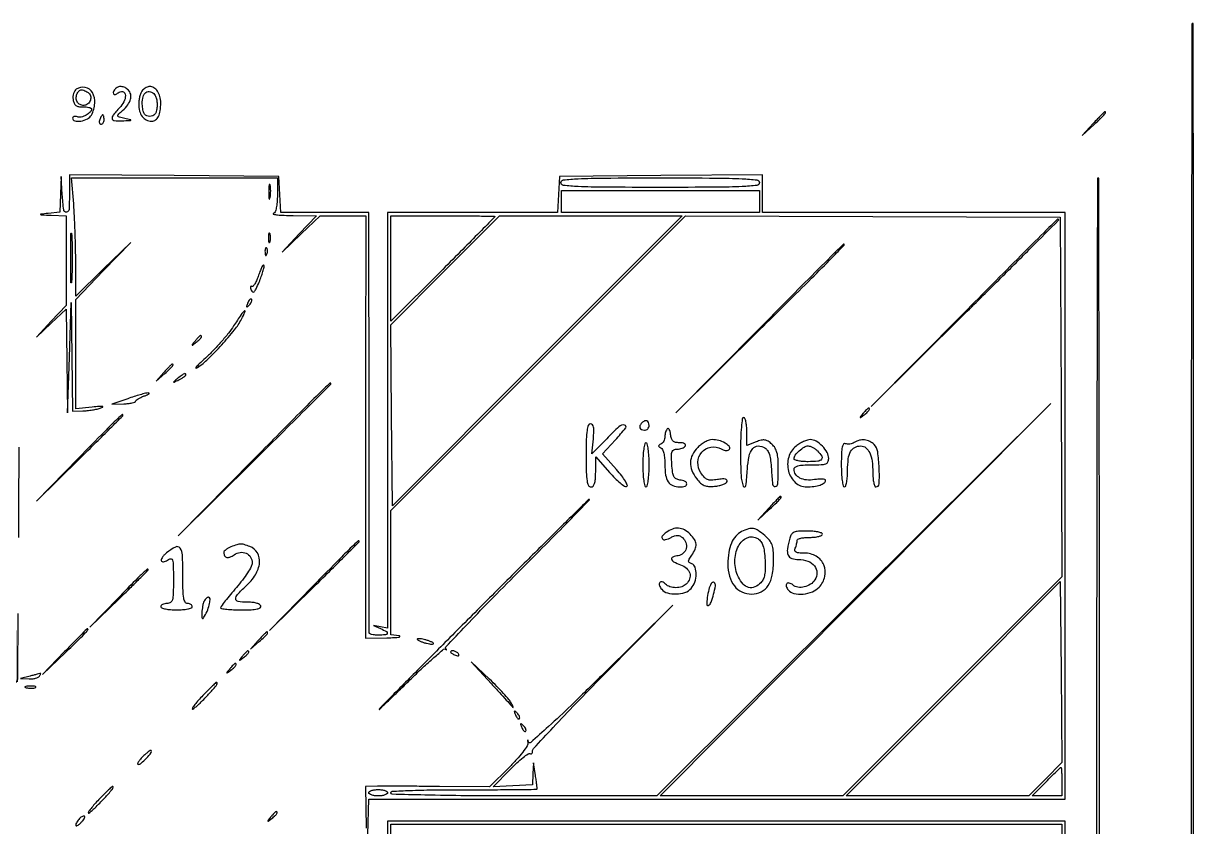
# Model space of a CAD drawing. Extents: x 0 to 680, y 0 to 655.
# Drawn here: x 308.4 to 679.8, y 400.3 to 655 of the extents above; entities that cross this region are included whole.
import ezdxf

# ---------------------------------------------------------------- set-up
doc = ezdxf.new("R2010")
doc.units = 0

msp = doc.modelspace()

# ---------------------------------------------------------------- linework, layer by layer
for points in [[(650, 364, 0.000194), (649.964071, 456.795117, 0.000323), (649.853125, 534.9125, 0.000004), (649.706078, 605.794351, 0.413604), (649.5, 606, 0.413602), (649.293922, 605.794352, 0.000004), (649.146875, 535.059375, 0.000324), (649.035929, 457.103392, 0.000194), (649, 364.5)], [(417.746507, 397.75), (418.065502, 409), (528.532751, 409), (639, 409), (639, 502), (639, 595), (591, 595), (543, 595), (543, 601.013853), (543, 607.027706), (510.75, 606.763853), (478.5, 606.5), (478.200096, 600.75), (477.900192, 595), (450.950096, 595), (424, 595), (424, 529.09362), (424, 463.187239), (421.75, 463.621828), (419.5, 464.056416), (421.75, 463.060432, -0.021746), (423.641878, 462.122589, -0.369621), (423.868178, 461.519544, -0.295798), (423.287917, 461.081615, -0.01783), (421, 461, -0.023661), (419.858437, 461.054052, -0.040021), (418.916036, 461.220312, -0.050377), (418.26884, 461.460447, -0.329015), (418.118421, 461.75, 0.039151), (418.166505, 462.36253, 0.00002), (418.16727, 481.740625, 0.000278), (418.155303, 503.295151, 0.000169), (418.118421, 528.75), (418, 595), (404.049904, 595), (390.099808, 595), (389.799904, 600.75), (389.5, 606.5), (356.25, 606.763481), (323, 607.026961), (323, 601.013481, -0.012951), (322.870831, 596.027637, -0.365874), (322.048648, 595.150894, -0.414232), (321.178725, 595.839273, -0.01332), (320.738988, 600.75), (320.378169, 606.5), (320.189084, 600.810365), (320, 595.120731), (316.25, 594.728468, 0.001385), (313.849902, 594.470687, 0.729522), (313.829698, 594.371273, 0.11872), (314.146158, 594.282178, 0.00068), (317.25, 594.168103), (322, 594), (322, 579.784349), (322, 565.568698), (317.25, 560.53497), (312.5, 555.501242), (317.25, 559.958829), (322, 564.416416), (322.214117, 547.958208), (322.428235, 531.5), (323, 549), (323.571765, 566.5), (323.785883, 549.25), (324, 532), (327.25, 532.09968, 0.019249), (328.676858, 532.198511, 0.01334), (330.279688, 532.415117, 0.013474), (331.810344, 532.706239, 0.026796), (333, 533.033532, 0.074623), (333.579793, 533.328793, 0.692683), (333.530698, 533.512758, 0.045675), (332.496246, 533.520122, 0.005651), (330.25, 533.305021), (325, 532.742339), (325, 550.101387), (325, 567.460435), (333.75, 576.480124), (342.5, 585.499814), (333.75, 577.021985), (325, 568.544156), (324.994006, 579.022078, 0.005018), (324.945059, 583.635813, 0.003488), (324.80112, 588.845548, 0.003518), (324.592868, 593.844501, 0.007254), (324.345789, 597.75), (323.703565, 606), (356.351783, 606), (389, 606), (389, 600.583333, -0.017215), (388.920364, 598.271006, -0.034815), (388.669028, 596.467327, -0.04379), (388.281217, 595.193724, -0.203795), (387.75, 594.662281, 0.750304), (387.770058, 594.462619, 0.022431), (389.060278, 594.282867, 0.014258), (391.184135, 594.144496, 0.006493), (393.96584, 594.078947), (401.43168, 594), (395.966181, 588.25), (390.500682, 582.5), (396.529338, 588.25), (402.557995, 594), (409.796272, 594), (417.034549, 594), (416.999739, 543.25, 0.000051), (416.987699, 522.628682, 0.000056), (416.980305, 502.634375, 0.000052), (416.977681, 485.537114, 0.000282), (416.982464, 476.25), (417, 460), (423.75, 460.149832, 0.006256), (426.184659, 460.234363, 0.023367), (427.709375, 460.378024, 0.335865), (427.877022, 460.546791, 0.409439), (427.75, 460.716254), (425, 461.132845), (425, 480.820412), (425, 500.507979), (471.761976, 547.262016), (518.523952, 594.016054), (578.011976, 593.758027), (637.5, 593.5), (637.75012, 536.505402), (638.00024, 479.510805), (603.255477, 444.755402), (568.510715, 410), (539.508382, 410), (510.506048, 410), (572.503024, 472.25), (634.5, 534.5), (571.997023, 472.25), (509.494047, 410), (467.247024, 410, -0.001612), (448.907443, 410.059116, -0.004297), (435.825046, 410.25591, -0.001007), (425.464004, 410.521722, -0.406134), (425, 410.998743, -0.398517), (425.437254, 411.460218, -0.003093), (431.029611, 411.727192, -0.007723), (438.233588, 411.915048, -0.003067), (448.127401, 411.959477, 0.001173), (457.006191, 411.965708, 0.001936), (464.506671, 412.017605, 0.000171), (471.214533, 412.092294, 0.273344), (471.409842, 412.210734, 0.149187), (471.454571, 412.436217, 0.003087), (471.331182, 413.590028, 0.006939), (471.158595, 414.946132, 0.00458), (470.924347, 416.5), (470.283811, 420.5), (470.139169, 417), (469.994527, 413.5), (463.747264, 413.190183), (457.5, 412.880365), (462.920225, 418.393995, -0.011529), (465.057742, 420.470344, -0.018254), (466.992006, 422.137352, -0.012714), (468.622793, 423.37552, -0.303194), (469.170225, 423.394795, 0.140243), (469.485217, 423.305953, 0.191241), (469.756254, 423.414738, 0.138087), (469.939246, 423.722274, 0.065673), (470, 424.182828, -0.189036), (470.343426, 425.058727, -0.001059), (476.535937, 431.713332, -0.004314), (483.720577, 439.26964, -0.002703), (492.25, 447.991845), (514.5, 470.5), (491.850521, 448.10878, -0.003007), (482.23613, 438.71767, -0.00749), (475.063278, 431.999791, -0.003184), (469.411153, 426.928285, -0.539296), (468.744044, 427.10878, 0.009372), (468.561643, 427.630846, 0.571472), (468.482024, 427.645134, 0.210059), (468.438176, 427.501305, 0.006042), (468.523254, 426.851911, -0.184236), (468.308426, 425.900318, -0.016707), (466.868346, 423.882412, -0.019913), (464.916182, 421.531806, -0.014246), (462.55783, 419.057316), (456.3562, 412.91081), (440.4281, 413.000697, 0.000382), (434.054626, 413.031799, 0.000463), (428.077317, 413.050875, 0.00039), (423.046257, 413.058349, 0.003196), (420.75, 413.045292), (417, 413), (417.213756, 399.75)], [(306.946063, 491.982941, 0.000944), (307, 520.559017)], [(306.557928, 446.199969, 0.000115), (306.779688, 467.848834, 0.001559)], [(305.799001, 467.183091, 0.00012), (305.943387, 445.823734, 0.585121)], [(638.764861, 305.75), (639, 402), (531.5, 402), (424, 402), (424, 396.566422, -0.009861)]]:
    msp.add_lwpolyline(points, format="xyb")
for points in [[(679, 388.312909), (679, 121.625818), (675.75, 124.560813), (672.5, 127.495808), (675.742111, 123.958437), (678.984221, 120.421065), (679.250065, 59.960532, 0.996152), (679.369255, 59.960597, 0.000353), (679.508918, 113.536844, 0.000202), (679.646447, 205.449246, 0.000088), (679.757954, 327.25, 0.000143), (679.814838, 452.926035, 0.000238), (679.782024, 558.723438, 0.000002), (679.705971, 654.794193, 0.41398), (679.5, 655, 0.41366), (679.293906, 654.794295, 0.000003), (679.146875, 576.660667, 0.000293), (679.035929, 490.574314, 0.000176)], [(325.162508, 634.121597, 0.116717), (324.675033, 633.622353, 0.060388), (324.317042, 632.8217, 0.055085), (324.132856, 631.862802, 0.055099), (324.162508, 630.88691, 0.056526), (324.467547, 629.708973, 0.139493), (324.998378, 629.001233, 0.125297), (325.863555, 628.634646, 0.041479), (327.25, 628.539421, -0.022885), (328.303962, 628.506285, -0.036809), (329.192187, 628.371337, -0.042465), (329.82925, 628.167804, -0.30296), (330, 627.911865, -0.196862), (329.5819, 626.891105, -0.069025), (328.300958, 625.906245, -0.067522), (326.753513, 625.283164, -0.154809), (325.512735, 625.35674, 0.055413), (324.933466, 625.50817, 0.099359), (324.444366, 625.482181, 0.146758), (324.123578, 625.28876, 0.186304), (324, 624.968615, 0.350338), (324.697917, 624.094807, 0.096142), (326.586462, 624.035871, 0.07578), (328.71879, 624.723075, 0.155321), (329.964816, 625.934259, 0.105094), (331.058794, 629.710552, 0.15191), (330.275565, 633.071404, 0.216313), (328.015413, 634.665449, 0.190543)], [(328.895717, 633.085612, -0.184758), (329.670407, 632.047141, -0.147245), (329.646679, 630.639244, -0.1434), (328.844737, 629.452076, -0.174705), (327.590402, 629, -0.116188), (326.377539, 629.285698, -0.138614), (325.511409, 630.07362, -0.13175), (325.158882, 631.233, -0.100233), (325.380002, 632.547887, -0.077811), (325.93244, 633.508909, -0.187657), (326.631205, 633.911571, -0.141424), (327.566534, 633.790038, -0.038588)], [(337.666667, 634.333333, 0.078598), (337.004497, 633.422329, 0.260827), (337.032098, 632.708292, 0.346963), (337.597129, 632.499511, 0.094967), (338.488167, 632.990179, -0.205372), (339.850778, 633.393259, -0.329139), (340.695914, 632.600483, -0.142148), (340.499333, 630.660561, -0.087486), (339.27528, 628.699119, 0.011467), (336.896303, 625.928629, 0.196752), (336.551864, 624.80737, 0.363798), (337.177206, 624.185684, 0.028931), (339.690983, 624.118315, 0.00132), (342.200773, 624.202907, 0.165728), (342.491046, 624.313761, 0.621042), (342.45809, 624.452035, 0.002826), (340.593665, 624.868315, -0.010714), (338.849413, 625.286754, -0.199039), (338.407461, 625.622599, -0.338424), (338.462019, 626.058151, -0.025398), (339.398261, 626.917756, 0.046889), (341.192681, 628.71317, 0.081486), (342.253047, 630.527918, 0.109911), (342.499475, 632.189407, 0.156516), (341.946949, 633.563922, 0.077139), (340.919363, 634.472665, 0.098383), (339.744567, 634.933729, 0.11262), (338.605164, 634.880779, 0.129381)], [(346.2, 633.8, 0.093371), (345.738524, 633.124296, 0.035226), (345.3525, 632.041875, 0.033385), (345.088524, 630.774826, 0.034678), (345, 629.5, 0.058768), (345.271554, 627.197574, 0.101589), (346.084853, 625.457776, 0.122227), (347.390951, 624.384668, 0.111594), (349.093011, 624, 0.153962), (350.350149, 624.396501, 0.125838), (351.272828, 625.471305, 0.081715), (351.827576, 627.290666, 0.033235), (352, 629.881787, 0.0668), (351.737796, 631.835633, 0.08344), (350.97042, 633.494397, 0.099069), (349.832975, 634.605113, 0.145008), (348.5, 635, 0.08308), (347.992839, 634.915144, 0.037349), (347.370625, 634.6475, 0.035644), (346.740357, 634.259217, 0.040521)], [(350.801065, 628.585175, -0.032877), (350.55525, 627.090556, -0.103391), (350.12924, 626.17328, -0.143971), (349.465012, 625.674609, -0.089741), (348.5, 625.5, -0.093922), (347.516518, 625.686385, -0.150091), (346.852877, 626.214915, -0.099308), (346.430488, 627.207525, -0.027297), (346.175817, 628.895135, -0.063227), (346.250749, 631.3045, -0.148347), (347.0293, 632.908343, -0.233834), (348.292013, 633.390729, -0.150681), (349.767527, 632.777972, -0.113273), (350.259054, 632.134729, -0.046338), (350.621978, 631.089836, -0.042704), (350.817678, 629.848192, -0.042087)], [(332.638374, 624.5, 0.055937), (332.488865, 623.925634, 0.100118), (332.516384, 623.440625, 0.147206), (332.710807, 623.122486, 0.184534), (333.031385, 623, 0.152681), (333.400789, 623.115494, 0.098158), (333.715469, 623.440625, 0.08088), (333.92777, 623.926468, 0.062722), (334, 624.5, 0.024748), (333.971531, 625.074824, 0.039339), (333.884553, 625.559375, 0.046727), (333.758929, 625.903916, 0.289661), (333.606989, 626, 0.222225), (333.420671, 625.912889, 0.030693), (333.160341, 625.559375, 0.030395), (332.887494, 625.074558, 0.02136)], [(647.946167, 623.25), (644.5, 619.5), (648.25, 622.946167, 0.004068), (650.505211, 625.052752, 0.026699), (651.568348, 626.17594, 0.102567), (651.881757, 626.749449, 0.503731), (651.696167, 627, 0.196596), (651.49958, 626.919596, 0.00223), (650.469273, 625.898438, 0.006442), (649.289043, 624.687395, 0.004107)], [(542, 604.5, -0.383351), (541.214323, 603.625846, -0.014733), (536.5, 603.261905, -0.010594), (528.339479, 603.046454, -0.001302), (510.5, 603, -0.001302), (492.660521, 603.046454, -0.010594), (484.5, 603.261905, -0.014733), (479.785677, 603.625846, -0.383351), (479, 604.5, -0.383351), (479.785677, 605.374154, -0.014733), (484.5, 605.738095, -0.010594), (492.660521, 605.953546, -0.001302), (510.5, 606, -0.001302), (528.339479, 605.953546, -0.010594), (536.5, 605.738095, -0.014733), (541.214323, 605.374154, -0.383351)], [(386.252183, 601.5, 0.008901), (386.284834, 600.071102, 0.053901), (386.394187, 599.339362, 0.67161), (386.54341, 599.319562, 0.082665), (386.707261, 599.761659, 0.028254), (386.840609, 600.754739, 0.020511), (386.880728, 601.869594, 0.020826), (386.830983, 602.934218, 0.041951), (386.68708, 603.761659, 0.285845), (386.523779, 603.916221, 0.417468), (386.37161, 603.814362, 0.038992), (386.273069, 602.938425, 0.009782)], [(458, 593.738634, -0.196958), (457.925538, 593.556938, -0.000086), (453.153125, 588.713847, -0.001224), (447.826455, 583.336539, -0.000743), (441.5, 577), (425, 560.522732), (425, 577.261366), (425, 594), (441.5, 594, -0.001484), (447.826925, 593.981218, -0.002475), (453.153125, 593.923224, -0.000247), (457.894649, 593.845773, -0.409294)], [(606.993644, 563.25), (577.5, 533.5), (607.25, 562.993644, 0.000407), (618.657187, 574.320966, 0.000675), (628.260937, 583.898834, 0.000026), (636.925878, 592.564672, 0.198885), (637, 592.743644, 0.661779), (636.651298, 592.89172, 0.002283), (632.275262, 588.629567, 0.002966), (625.001073, 581.394336, 0.00027)], [(323.74339, 573.79375, -0.036599), (323.616526, 572.746638, -0.884121), (323.498197, 572.755039, -0.010914), (323.415924, 575.483644, -0.002028), (323.394557, 580.5, -0.002097), (323.414612, 585.525065, -0.009805), (323.495023, 588.417539, -0.825028), (323.614954, 588.4349, -0.070857), (323.740553, 587.79375, -0.008346), (323.849716, 584.700613, -0.004596), (323.88528, 580.914922, -0.00458), (323.850869, 577.07342, -0.007321)], [(386.157895, 587, 0.017491), (386.189089, 586.10856, 0.078554), (386.306058, 585.601562, 0.447206), (386.474999, 585.540618, 0.174857), (386.662281, 585.75, 0.057986), (386.818615, 586.320008, 0.037979), (386.87034, 587, 0.037979), (386.818615, 587.679992, 0.057986), (386.662281, 588.25, 0.174857), (386.474999, 588.459382, 0.447206), (386.306058, 588.398438, 0.078554), (386.189089, 587.89144, 0.017491)], [(385.078947, 582.416667, 0.018894), (385.137993, 581.670344, 0.168741), (385.279315, 581.37858, 0.470617), (385.461564, 581.395823, 0.054073), (385.683114, 581.8125, 0.051402), (385.839148, 582.359369, 0.05415), (385.876576, 582.916927, 0.060344), (385.797407, 583.402231, 0.126455), (385.604167, 583.729167, 0.296942), (385.385309, 583.77538, 0.208169), (385.200665, 583.592839, 0.077125), (385.089945, 583.112848, 0.028489)], [(541.992924, 558.25), (515.5, 531.5), (542.25, 557.992924, 0.000304), (558.559149, 574.164974, 0.003306), (565.083628, 580.728697, 0.00281), (568.890689, 584.653525, 0.660665), (568.742924, 585, 0.198879), (568.563629, 584.925747, 0.000032), (560.779068, 577.142187, 0.000753), (552.16967, 568.506833, 0.000454)], [(383.055685, 575.168727, -0.021003), (382.476213, 573.632837, -0.03663), (381.852893, 572.423776, -0.045295), (381.272903, 571.644394, -0.363354), (380.862334, 571.585083, 0.221907), (380.611372, 571.614539, 0.285337), (380.465789, 571.439932, 0.096789), (380.489561, 570.99917, 0.029897), (380.691163, 570.362434, 0.162222), (381.122945, 569.837192, 0.355143), (381.60644, 569.896176, 0.081214), (382.232243, 570.801497, 0.010286), (383.208365, 572.974525, 0.013256), (383.892796, 574.712763, 0.017418), (384.419054, 576.334601, 0.014995), (384.76462, 577.693928, 0.136006), (384.733463, 578.299611, 0.575829), (384.503775, 578.34716, 0.05959), (384.107027, 577.78068, 0.030006), (383.598611, 576.67777, 0.013295)], [(379.564293, 566.293128, 0.008399), (379.21821, 565.336218, 0.286372), (379.270328, 565.111181, 0.400052), (379.463552, 565.106486, 0.011214), (380.124088, 565.733333, 0.043285), (380.558688, 566.246577, 0.063152), (380.837219, 566.768815, 0.082976), (380.927901, 567.220211, 0.20742), (380.806872, 567.526461, 0.278911), (380.538684, 567.59249, 0.120343), (380.210949, 567.395085, 0.070189), (379.866277, 566.940734, 0.036269)], [(375.121913, 559.038541, -0.024663), (373.486217, 556.767919, -0.011777), (371.175976, 554.009124, -0.011643), (368.622403, 551.234737, -0.016244), (366.203499, 548.884277, 0.005797), (364.180447, 546.999009, 0.02792), (363.104416, 545.851394, 0.666271), (363.191018, 545.684258, 0.129851), (363.662598, 545.851595, 0.04349), (367.013528, 548.595702, 0.015039), (371.360776, 553.100246, 0.014726), (375.395889, 557.812858, 0.050394), (377.59688, 561.187344, 0.014291), (378.770658, 563.62553, 0.802831), (378.53511, 563.800158, 0.065512), (377.498111, 562.629634, 0.004799)], [(362.872445, 554.25, 0.001576), (361.99236, 553.120493, 0.377591), (362, 553, 0.377591), (362.120493, 552.99236, 0.001576), (363.25, 553.872445, 0.017685), (364.306759, 554.76332, 0.065617), (364.869516, 555.426111, 0.241985), (364.90695, 555.806605, 0.307699), (364.622445, 556, 0.184603), (364.410139, 555.91885, 0.013803), (363.952641, 555.485937, 0.017649), (363.425681, 554.920402, 0.012436)], [(352.924314, 544.25), (350.5, 541.5), (353.25, 543.924314, 0.007047), (354.901388, 545.422009, 0.038158), (355.720118, 546.311864, 0.157803), (355.891157, 546.773973, 0.426412), (355.674314, 547, 0.194102), (355.471891, 546.918342, 0.004632), (354.732156, 546.192188, 0.009492), (353.876984, 545.303915, 0.006223)], [(357.44113, 542.444834, 0.000942), (356.103064, 541.368677, 0.387311), (356.086321, 541.259764, 0.374075), (356.194807, 541.229929, 0.000927), (357.75, 541.980018, 0.015626), (358.612012, 542.431534, 0.022763), (359.339063, 542.886617, 0.019609), (359.887367, 543.298271, 0.225611), (360, 543.535184, 0.244706), (359.834265, 543.853546, 0.258978), (359.485663, 543.889937, 0.060108), (358.784922, 543.486037, 0.008126)], [(381.492187, 516.75), (357.5, 492.5), (381.75, 516.492187, 0.000503), (391.048205, 525.710076, 0.000833), (398.876562, 533.512401, 0.000039), (405.925614, 540.562563, 0.198871), (406, 540.742187, 0.659448), (405.655773, 540.889683, 0.003402), (402.106461, 537.462033, 0.003655), (396.134771, 531.529879, 0.000339)], [(341.5, 535.98351), (336.5, 534.21681), (340.245516, 534.358405, 0.016705), (341.681546, 534.460813, 0.026929), (342.892104, 534.65424, 0.025309), (343.799031, 534.898317, 0.323243), (343.995516, 535.166667, -0.230362), (344.152086, 535.48304, -0.028286), (344.806495, 535.932538, -0.028831), (345.696221, 536.404438, -0.019962), (346.75, 536.837719, 0.013876), (347.723388, 537.224168, 0.062194), (348.251562, 537.53357, 0.474733), (348.256734, 537.704776, 0.188475), (348, 537.796158, 0.052118), (347.13366, 537.678694, 0.008263), (345.471875, 537.24474, 0.009086), (343.524277, 536.663275, 0.007837)], [(574.872445, 531.25, 0.001576), (573.99236, 530.120493, 0.377591), (574, 530, 0.377591), (574.120493, 529.99236, 0.001576), (575.25, 530.872445, 0.017685), (576.306759, 531.76332, 0.065617), (576.869516, 532.426111, 0.241985), (576.90695, 532.806605, 0.307699), (576.622445, 533, 0.184603), (576.410139, 532.91885, 0.013803), (575.952641, 532.485937, 0.017649), (575.425681, 531.920402, 0.012436)], [(325.986106, 517.25), (312.5, 503.5), (326.25, 516.986106, 0.000916), (331.521961, 522.175873, 0.001506), (335.960938, 526.588188, 0.000128), (339.924558, 530.553842, 0.198779), (340, 530.736106, 0.646751), (339.673107, 530.883117, 0.010164), (337.690949, 529.051735, 0.006564), (334.205306, 525.608092, 0.000655)], [(487, 518, 0.005163), (487.055242, 512.649956, 0.032071), (487.2875, 509.916667, 0.076301), (487.73421, 508.47867, 0.286822), (488.5, 508, 0.19506), (489.202518, 508.284907, 0.122359), (489.677508, 509.04807, 0.060859), (489.948217, 510.443263, 0.015499), (490.038421, 512.75), (490.076843, 517.5), (494.382352, 512.614643, 0.016369), (496.117261, 510.771388, 0.024033), (497.768186, 509.279383, 0.021231), (499.182494, 508.216745, 0.235108), (499.862561, 508.120854, 0.43212), (500.072462, 508.574607, 0.03946), (499.454169, 509.818247, 0.030792), (498.300644, 511.497788, 0.014856), (496.632553, 513.50621), (492.227846, 518.5), (496.305957, 522.935989, 0.017745), (499.555679, 526.732884, 0.583702), (499.191539, 527.63336, 0.220751), (497.432167, 527.080012, 0.014649), (493.521997, 523.299432), (488.840587, 518.5), (489.297456, 523.25, 0.01334), (489.459743, 525.591098, 0.058543), (489.356884, 526.970657, 0.130245), (488.996802, 527.71531, 0.218731), (488.377163, 528, 0.311795), (487.689366, 527.52491, 0.056302), (487.284429, 525.934674, 0.028562), (487.057703, 523.09762, 0.00566)], [(504.666667, 528.333333, 0.091649), (504.095775, 527.503522, 0.193059), (504.066255, 526.735179, 0.206496), (504.569797, 526.19498, 0.103678), (505.5, 526, 0.099038), (506.072457, 526.114514, 0.097945), (506.559375, 526.440625, 0.097945), (506.885486, 526.927543, 0.099038), (507, 527.5, 0.103678), (506.80502, 528.430203, 0.206496), (506.264821, 528.933745, 0.193059), (505.496478, 528.904225, 0.091649)], [(536, 519, 0.010967), (536.16256, 511.589372, 0.086731), (536.898639, 508.249019, 0.764001), (537.681367, 508.346521, 0.022254), (538.200096, 513.64649, -0.037999), (538.726474, 517.703482, -0.121473), (539.896974, 520.146858, -0.218424), (541.613689, 520.98078, -0.146691), (543.75, 520.391376, -0.115341), (544.575748, 519.557704, -0.064064), (545.166212, 518.246086, -0.043847), (545.566017, 516.346206, -0.016679), (545.799904, 513.64649, 0.013807), (546.188028, 508.845993, 0.408864), (547.048433, 508.141264, 0.372599), (547.868552, 508.991314, 0.013539), (548, 513.845012, 0.015391), (547.906391, 516.885392, 0.049701), (547.58296, 518.878423, 0.07265), (546.961994, 520.325932, 0.071357), (545.9499, 521.54534, 0.040531), (544.745269, 522.469779, 0.106964), (543.733261, 522.851179, 0.097335), (542.595972, 522.797956, 0.030034), (540.9499, 522.287191), (538, 521.173728), (538, 525.586864, 0.021362), (537.927701, 527.278299, 0.034363), (537.70625, 528.703641, 0.038055), (537.388276, 529.735557, 0.30819), (537, 530, 0.375539), (536.56833, 529.622551, 0.010792), (536.272727, 527, 0.015486), (536.064968, 523.523566, 0.007181)], [(512.75, 526.429272, 0.085729), (512.461896, 526.013549, 0.036243), (512.220312, 525.37662, 0.034501), (512.055325, 524.642611, 0.03805), (512, 523.916667, -0.065045), (511.9069, 523.204036, -0.058064), (511.632812, 522.509375, -0.061355), (511.228266, 521.935905, -0.09964), (510.75, 521.583333, 0.029131), (510.14253, 521.255505, 0.260055), (510, 521, 0.260055), (510.14253, 520.744495, 0.029131), (510.75, 520.416667, -0.185519), (511.259426, 519.888462, -0.04223), (511.652827, 518.685347, -0.035974), (511.914659, 517.059783, -0.021949), (512, 515.116667, 0.035948), (512.243592, 511.732897, 0.11043), (513.05589, 509.598812, 0.153811), (514.51154, 508.417105, 0.094446), (516.7, 508, 0.066484), (518.38957, 508.225655, 0.332035), (518.943167, 508.932966, 0.309065), (518.432219, 509.71869, 0.063493), (516.75, 510.180449, -0.087414), (515.563106, 510.567807, -0.154754), (514.850113, 511.297425, -0.08572), (514.442993, 512.633479, -0.015171), (514.195209, 515.25, -0.011178), (514.081755, 517.967657, -0.09059), (514.281188, 519.193172, -0.209722), (514.84048, 519.786998, -0.100811), (515.886192, 520, 0.045658), (516.69547, 520.074054, 0.045757), (517.477255, 520.29375, 0.049781), (518.120466, 520.616349, 0.113701), (518.5, 521, 0.247625), (518.526169, 521.383725, 0.167375), (518.221208, 521.71169, 0.085735), (517.557411, 521.930931, 0.037005), (516.625439, 522, -0.05238), (515.382255, 522.130593, -0.134978), (514.587288, 522.542101, -0.129825), (514.096113, 523.314177, -0.046808), (513.816422, 524.595939, 0.030536), (513.642355, 525.539931, 0.07098), (513.372637, 526.205306, 0.155953), (513.060544, 526.487164, 0.314509)], [(505, 515, 0.01259), (505.069433, 512.243014, 0.022889), (505.285714, 510, 0.020168), (505.594567, 508.323933, 0.350432), (506, 508, 0.350432), (506.405433, 508.323933, 0.020168), (506.714286, 510, 0.022889), (506.930567, 512.243014, 0.01259), (507, 515, 0.01259), (506.930567, 517.756986, 0.022889), (506.714286, 520, 0.020168), (506.405433, 521.676067, 0.350432), (506, 522, 0.350432), (505.594567, 521.676067, 0.020168), (505.285714, 520, 0.022889), (505.069433, 517.756986, 0.01259)], [(522.454545, 520.545455, 0.076959), (520.751406, 518.218282, 0.111477), (520.108485, 515.763292, 0.107608), (520.574569, 513.206261, 0.068062), (522.114685, 510.581331, 0.038653), (523.35613, 509.232015, 0.088169), (524.514212, 508.483399, 0.085804), (525.879594, 508.168327, 0.03519), (527.787386, 508.196472, 0.030306), (529.17837, 508.400577, 0.039228), (530.415749, 508.762701, 0.043648), (531.352518, 509.215629, 0.180933), (531.738644, 509.697831, 0.235403), (531.667254, 510.186119, 0.192194), (531.221371, 510.480467, 0.07376), (530.260014, 510.534807, 0.017523), (528.664273, 510.332945, -0.029893), (526.728171, 510.13652, -0.106273), (525.506116, 510.346812, -0.114813), (524.530603, 511.029761, -0.037854), (523.456478, 512.426078, -0.152084), (522.485665, 515.825392, -0.171132), (523.68696, 518.991451, -0.179044), (526.551599, 520.612047, -0.164433), (529.901539, 520.052695, 0.038596), (530.766322, 519.672463, 0.074127), (531.508644, 519.530388, 0.104282), (532.084349, 519.62725, 0.162077), (532.46732, 519.947122, 0.334534), (532.38082, 520.883788, 0.080726), (531.082242, 521.916709, 0.061994), (529.09954, 522.724796, 0.065891), (527.020287, 523, 0.086914), (526.037089, 522.827793, 0.036639), (524.808232, 522.278977, 0.034837), (523.549598, 521.484748, 0.038226)], [(553.634859, 520.92742, 0.157355), (551.295775, 517.449974, 0.133999), (551.235535, 513.010867, 0.144602), (553.405161, 509.391827, 0.188053), (556.974917, 508, 0.030911), (559.324138, 508.14537, 0.050914), (561.262088, 508.589618, 0.067902), (562.578146, 509.246053, 0.248037), (563, 510.044118, 0.34123), (562.779512, 510.329579, 0.045055), (561.974361, 510.463967, 0.037176), (560.847091, 510.465116, 0.021898), (559.508464, 510.307661, -0.062308), (556.977506, 510.215444, -0.09605), (554.8786, 510.81797, -0.123378), (553.505133, 512.014305, -0.153361), (553, 513.622445, -0.241328), (553.326602, 514.25971, -0.094827), (554.248145, 514.687384, -0.048381), (555.879326, 514.931792, -0.013011), (558.5, 515, 0.009792), (561.640147, 515.061504, 0.077556), (563.0625, 515.340909, 0.189837), (563.746716, 515.945848, 0.118451), (564, 517, 0.128268), (563.496535, 518.930254, 0.066032), (561.990341, 520.944133, 0.066286), (560.02165, 522.485924, 0.133792), (558.134859, 523, 0.078685), (557.236373, 522.857725, 0.029388), (556.043613, 522.39118, 0.028242), (554.780661, 521.720647, 0.030501)], [(560.428571, 519.428571, -0.051831), (561.777469, 517.766735, -0.332824), (561.712078, 516.751556, -0.195491), (560.528888, 516.138916, -0.02292), (557.5, 516, -0.019434), (555.77514, 516.067067, -0.031452), (554.321875, 516.272768, -0.033023), (553.256864, 516.566963, -0.319021), (553, 516.928571, -0.162946), (553.386724, 518.083729, -0.047348), (554.67098, 519.488161, -0.047647), (556.220663, 520.642491, -0.137098), (557.5, 521, -0.086666), (558.131618, 520.889692, -0.036688), (558.920089, 520.538393, -0.034891), (559.727098, 520.029918, -0.03837)], [(572.090684, 522.077207, -0.06042), (571.452386, 521.773839, -0.046657), (570.701528, 521.59824, -0.047824), (569.957162, 521.567767, -0.078095), (569.340684, 521.699509, 0.326078), (568.700613, 521.526488, 0.119501), (568.279063, 520.62757, 0.042477), (568.055438, 518.703838, 0.007706), (568, 515.106989, 0.012346), (568.06925, 512.302822, 0.022606), (568.285177, 510.026747, 0.019798), (568.593585, 508.325914, 0.35144), (569, 508, 0.328537), (569.390558, 508.287676, 0.028658), (569.70625, 509.556875, 0.028876), (569.927832, 511.268373, 0.017755), (570, 513.3, -0.030616), (570.220685, 516.900678, -0.09362), (570.9619, 519.221618, -0.146598), (572.26706, 520.52276, -0.123811), (574.164816, 521, -0.176366), (575.777842, 520.41277, -0.1119), (577.000877, 518.802748, -0.073513), (577.759995, 516.162898, -0.033323), (578, 512.565741, 0.02064), (578.072271, 510.815766, 0.033279), (578.29375, 509.341187, 0.036174), (578.611312, 508.268936, 0.312228), (579, 508, 0.402569), (580.027512, 508.98729, 0.020615), (580.020919, 514.046767, 0.024252), (579.553037, 519.172928, 0.162889), (578.428571, 521.428571, 0.080688), (577.013873, 522.447901, 0.090585), (575.404323, 522.915383, 0.089682), (573.720291, 522.78563, 0.0773)], [(454.78223, 471.25, 0.000351), (442.188256, 458.623006, 0.000562), (431.459269, 447.826563, 0.000092), (421.967112, 438.249726, 0.033747), (421.31838, 437.5, 0.918187), (421.374368, 437.449786, 0.001421), (423.875743, 439.814403, 0.002291), (427.099106, 442.907164, 0.001201), (431.082623, 446.783073, -0.005544), (435.165614, 450.687308, -0.009105), (438.716437, 453.888903, -0.003323), (441.784366, 456.519862, -0.351838), (442.30026, 456.533073, 0.016749), (442.552623, 456.35385, 0.36431), (442.636489, 456.363511, 0.349279), (442.643859, 456.449704, 0.016316), (442.462254, 456.704413, -0.367218), (442.490013, 457.239398, -0.000697), (448.920902, 464.044983, -0.004143), (456.316658, 471.721423, -0.002499), (465.204274, 480.704413, 0.000998), (474.09628, 489.638064, 0.001692), (481.499966, 497.156921, 0.000163), (488.048502, 503.856883, 0.663936), (487.988233, 504, 0.197035), (487.643353, 503.858604, 0.000078), (478.029449, 494.379687, 0.001171), (467.359727, 483.807097, 0.00071)], [(544.946167, 501.25), (541.5, 497.5), (545.25, 500.946167, 0.004068), (547.505211, 503.052752, 0.026699), (548.568348, 504.17594, 0.102567), (548.881757, 504.749449, 0.503731), (548.696167, 505, 0.196596), (548.49958, 504.919596, 0.00223), (547.469273, 503.898438, 0.006442), (546.289043, 502.687395, 0.004107)], [(512.442702, 493.581761, 0.064999), (511.180037, 492.378805, 0.378322), (511.216857, 491.534161, 0.277018), (512.199568, 491.269168, 0.053628), (513.978276, 491.988374, -0.036824), (515.102345, 492.487364, -0.091903), (515.985982, 492.630758, -0.106743), (516.78006, 492.440556, -0.061313), (517.612179, 491.906899, -0.139033), (518.668906, 490.368161, -0.140671), (518.754335, 488.511247, -0.146805), (517.848809, 486.948119, -0.154494), (516.25, 486.180449, 0.048092), (514.483898, 485.753511, 0.39153), (514.12525, 485.082939, 0.217036), (514.785796, 484.270564, 0.024942), (517, 483.306102, -0.088145), (518.894119, 482.179037, -0.143864), (519.89923, 480.619294, -0.157777), (519.853235, 478.871237, -0.111994), (518.8, 477.2, -0.119097), (517.394548, 476.341554, -0.077331), (515.505425, 476.042719, -0.077446), (513.617771, 476.331971, -0.120266), (512.216667, 477.183333, 0.101626), (511.151863, 477.885293, 0.339885), (510.397479, 477.672458, 0.255371), (510.267224, 476.751407, 0.083483), (510.979944, 475.524166, 0.15527), (512.786476, 474.366258, 0.073739), (515.561372, 474.046574, 0.072155), (518.385012, 474.550395, 0.129365), (520.345012, 475.828741, 0.102201), (521.508113, 477.805354, 0.07677), (521.94848, 480.29692, 0.087741), (521.608578, 482.496221, 0.222574), (520.514371, 483.632859, -0.05807), (519.758867, 484.028507, -0.247997), (519.528742, 484.463939, -0.138013), (519.703889, 485.086382, -0.015608), (520.514371, 486.32398, 0.046729), (521.623695, 488.272187, 0.125941), (521.896905, 489.829513, 0.128394), (521.386745, 491.307885, 0.04947), (520, 493, 0.069924), (518.203384, 494.353866, 0.107747), (516.346773, 494.910923, 0.107718), (514.426421, 494.644649, 0.069859)], [(536.364082, 493.83041, 0.103111), (534.496445, 492.391581, 0.076673), (533.11921, 490.174335, 0.062706), (532.276923, 487.217726, 0.038089), (532, 483.587806, 0.06537), (532.517283, 479.648137, 0.101827), (534.044616, 476.596637, 0.117614), (536.461692, 474.683166, 0.109301), (539.549527, 474, 0.117038), (542.566621, 474.716036, 0.133947), (544.765571, 476.693199, 0.099329), (546.080592, 480.042439, 0.044061), (546.5, 484.792605, 0.017596), (546.393281, 487.8241, 0.068901), (546.007498, 489.652338, 0.0883), (545.193553, 491.068362, 0.040671), (543.694236, 492.586584, 0.02921), (541.62029, 494.169636, 0.106771), (540.093306, 494.780988, 0.116865), (538.527406, 494.679705, 0.038436)], [(551.630286, 491.75, 0.026581), (550.897338, 488.288941, 0.138473), (551.127894, 486.371374, 0.219717), (552.244992, 485.344417, 0.077862), (554.443296, 485, -0.089787), (557.397616, 484.465171, -0.1349), (559.507309, 482.938671, -0.166285), (560.278962, 480.802828, -0.151333), (559.622174, 478.546379, -0.100634), (558.181807, 477.102629, -0.089628), (556.233107, 476.262144, -0.095498), (554.223762, 476.185747, -0.135905), (552.602949, 476.91456, 0.098319), (551.497313, 477.513865, 0.287332), (550.694682, 477.301308, 0.273726), (550.509886, 476.466944, 0.09436), (551.131121, 475.342009, 0.166766), (552.979935, 474.214635, 0.075895), (555.840997, 474.026704, 0.072139), (558.801995, 474.719803, 0.112169), (560.961045, 476.188561, 0.131928), (562.785568, 479.62835, 0.158701), (562.4601, 483.257898, 0.1598), (560.064872, 485.982633, 0.13398), (556.336307, 487, -0.017019), (554.513772, 487.062055, -0.106668), (553.623482, 487.318642, -0.247118), (553.292856, 487.80911, -0.119314), (553.393011, 488.581787, 0.016969), (553.625376, 489.254744, 0.015089), (553.821697, 489.96865, 0.015326), (553.959197, 490.621647, 0.04425), (554, 491.081787, -0.30662), (554.241224, 491.438165, -0.038789), (555.175, 491.730275, -0.034784), (556.466927, 491.933604, -0.021644), (558, 492, 0.023598), (559.532944, 492.07239, 0.037669), (560.825, 492.29375, 0.04382), (561.748945, 492.612873, 0.295869), (562, 493, 0.319867), (561.722409, 493.38952, 0.032633), (560.56551, 493.70625, 0.031224), (558.988448, 493.927779, 0.019284), (557.116631, 494, 0.014325), (554.386679, 493.921773, 0.083165), (552.986718, 493.603944, 0.148911), (552.16842, 492.935642, 0.082303)], [(400.486603, 476.75), (386.5, 462.5), (400.75, 476.486603, 0.000882), (406.213687, 481.868249, 0.00145), (410.814062, 486.442014, 0.000119), (414.924642, 490.554549, 0.198789), (415, 490.736603, 0.647952), (414.671768, 490.883548, 0.009494), (412.615644, 488.976009, 0.006325), (409.011651, 485.413812, 0.000628)], [(543.796388, 484.751507, -0.016488), (543.852364, 482.049058, -0.042751), (543.662475, 480.111894, -0.060567), (543.215627, 478.688305, -0.09031), (542.47496, 477.617817, -0.092633), (540.513905, 476.274286, -0.16641), (538.591715, 476.108325, -0.150214), (536.831857, 477.167715, -0.071561), (535.35166, 479.388751, -0.110956), (534.218935, 484.361543, -0.116953), (535.360003, 489.237309, -0.17464), (538.147178, 491.898428, -0.255525), (541.453621, 491.620462, -0.087611), (542.458478, 490.667325, -0.077238), (543.129808, 489.386785, -0.051938), (543.551861, 487.542, -0.016863)], [(353.860784, 487.08608, 0.032046), (353.008859, 486.299862, 0.051885), (352.406694, 485.520353, 0.070366), (352.117071, 484.860434, 0.270463), (352.225834, 484.443579, 0.17594), (352.617351, 484.259753, 0.081347), (353.186178, 484.300597, 0.065426), (353.839007, 484.54982, 0.049384), (354.475834, 484.979944, -0.212294), (355.240208, 485.195073, -0.307), (355.741498, 484.737569, -0.054239), (355.959076, 483.032627, -0.00464), (356, 478.622445, -0.005763), (355.947561, 474.072577, -0.058454), (355.684404, 472.202806, -0.179488), (355.075521, 471.334944, -0.15211), (354, 471, 0.048028), (353.234582, 470.926307, 0.068025), (352.5875, 470.70625, 0.088204), (352.151477, 470.381882, 0.191087), (352, 470, 0.322437), (352.280551, 469.610183, 0.031449), (353.46875, 469.29375, 0.03053), (355.083446, 469.072205, 0.01883), (357, 469, 0.01883), (358.916554, 469.072205, 0.03053), (360.53125, 469.29375, 0.031449), (361.719449, 469.610183, 0.322437), (362, 470, 0.148195), (361.884432, 470.381354, 0.098894), (361.559375, 470.70625, 0.082425), (361.073457, 470.925306, 0.064853), (360.5, 471, -0.273642), (359.743224, 471.447695, -0.084509), (359.291667, 472.75, -0.035355), (359.056738, 475.229484, -0.005946), (359, 480, 0.010562), (358.86427, 486.424835, 0.14736), (358.111738, 488.587503, 0.371528), (356.669677, 488.928005, 0.05046)], [(374.25, 488.968838, 0.030925), (373.388629, 488.559086, 0.040196), (372.660937, 488.075855, 0.045076), (372.149142, 487.592688, 0.183021), (372, 487.198891, 0.118443), (372.247899, 486.167077, 0.225219), (372.909739, 485.657462, 0.153496), (373.952542, 485.753126, 0.053781), (375.285968, 486.487746, -0.119165), (377.191957, 487.235355, -0.141912), (379.096417, 486.95657, -0.150175), (380.483296, 485.72683, -0.137675), (381, 483.885861, -0.12441), (380.716359, 482.763566, -0.018849), (379.53125, 480.75379, -0.020142), (377.91445, 478.444254, -0.016207), (376, 476.093466, 0.005405), (374.083888, 473.841765, 0.008158), (372.46875, 471.835977, 0.003912), (371.146575, 470.110347, 0.16291), (371, 469.672421, 0.373632), (371.232561, 469.40465, 0.009682), (372.933854, 469.197524, 0.015866), (375.059195, 469.048381, 0.009583), (377.583333, 469, 0.009405), (380.733508, 469.059259, 0.040717), (382.589295, 469.28116, 0.095028), (383.538854, 469.671354, 0.343182), (383.737215, 470.25, 0.195184), (383.299387, 470.752786, 0.052489), (382.290506, 471.137084, 0.042421), (380.897869, 471.382272, 0.025671), (379.223688, 471.446177, -0.042748), (376.550775, 471.639674, -0.356793), (375.800241, 472.482297, -0.202912), (376.325475, 473.885539, -0.019174), (379.009755, 476.508828, 0.0695), (382.051146, 480.145784, 0.114374), (383.34411, 483.921576, 0.158156), (382.669848, 487.061105, 0.172225), (380.298206, 489.076722, 0.016625), (378.429495, 489.716956, 0.078828), (377.312818, 489.873746, 0.076255), (376.18518, 489.68012, 0.014981)], [(338.479151, 472.75), (329.5, 463.5), (338.75, 472.479151, 0.001412), (342.296421, 475.941228, 0.002303), (345.282812, 478.900238, 0.000298), (347.923445, 481.544018, 0.198603), (348, 481.729151, 0.627342), (347.690584, 481.878704, 0.021452), (346.366938, 480.733542, 0.009955), (343.946062, 478.357581, 0.001078)], [(526.717733, 477.316531, 0.070919), (525.961767, 475.488606, 0.030302), (525.461186, 472.885151, 0.032616), (525.318442, 470.663501, 0.587034), (525.81613, 470.386362, 0.166519), (526.667409, 471.423673, 0.025917), (527.476741, 473.99102, 0.023509), (528.026463, 476.614529, 0.240729), (527.695296, 477.638037, 0.144008), (527.468707, 477.761632, 0.133546), (527.203939, 477.747793, 0.108125), (526.939237, 477.591576, 0.072246)], [(365.606989, 471.418213, 0.035836), (365.376092, 470.657709, 0.017643), (365.187236, 469.664163, 0.017408), (365.063009, 468.614013, 0.024244), (365.030409, 467.668213, 0.011082), (365.070947, 466.548477, 0.219022), (365.228665, 466.25249, 0.427084), (365.463618, 466.289754, 0.022848), (365.909446, 467, 0.033717), (366.887447, 469.037879, 0.043092), (367.490509, 471.03032, 0.055055), (367.638726, 472.54129, 0.41064), (367.174376, 473, 0.136719), (366.762335, 472.885186, 0.061695), (366.317792, 472.53535, 0.054453), (365.910404, 472.023273, 0.049245)], [(321.47318, 455.75), (314.5, 448.5), (321.75, 455.47318, 0.001495), (326.136249, 459.717269, 0.012912), (328.036831, 461.665349, 0.033553), (328.876915, 462.703881, 0.60757), (328.72318, 463, 0.198387), (328.535715, 462.922571, 0.000505), (326.479305, 460.870313, 0.003008), (324.166504, 458.529511, 0.001857)], [(382.924314, 459.25), (380.5, 456.5), (383.25, 458.924314, 0.007047), (384.901388, 460.422009, 0.038158), (385.720118, 461.311864, 0.157803), (385.891157, 461.773973, 0.426412), (385.674314, 462, 0.194102), (385.471891, 461.918342, 0.004632), (384.732156, 461.192187, 0.009492), (383.876984, 460.303915, 0.006223)], [(434.5, 459, 0.02318), (435.375609, 458.670913, 0.018093), (436.353125, 458.393028, 0.018434), (437.284048, 458.200514, 0.04179), (438, 458.140571, 0.055166), (438.502647, 458.196198, 0.507108), (438.577294, 458.367142, 0.14515), (438.303516, 458.625069, 0.015364), (437.5, 459, 0.02318), (436.624391, 459.329087, 0.018093), (435.646875, 459.606972, 0.018434), (434.715952, 459.799486, 0.04179), (434, 459.859429, 0.055166), (433.497353, 459.803802, 0.507108), (433.422706, 459.632858, 0.14515), (433.696484, 459.374931, 0.015364)], [(377.872445, 454.25, 0.001576), (376.99236, 453.120493, 0.377591), (377, 453, 0.377591), (377.120493, 452.99236, 0.001576), (378.25, 453.872445, 0.017685), (379.306759, 454.76332, 0.065617), (379.869516, 455.426111, 0.241985), (379.90695, 455.806605, 0.307699), (379.622445, 456, 0.184603), (379.410139, 455.91885, 0.013803), (378.952641, 455.485937, 0.017649), (378.425681, 454.920402, 0.012436)], [(444, 455.606989, 0.2252), (444.088769, 455.419896, 0.029412), (444.455882, 455.154486, 0.029555), (444.957462, 454.875192, 0.020646), (445.551938, 454.618443, 0.036408), (446.131719, 454.443138, 0.155351), (446.487528, 454.474315, 0.32948), (446.606889, 454.674071, 0.1144), (446.492921, 455.011454, 0.115814), (445.901891, 455.603931, 0.080554), (445.026239, 455.969265, 0.115534), (444.291154, 455.972535, 0.349578)], [(373.872445, 450.25, 0.001576), (372.99236, 449.120493, 0.377591), (373, 449, 0.377591), (373.120493, 448.99236, 0.001576), (374.25, 449.872445, 0.017685), (375.306759, 450.76332, 0.065617), (375.869516, 451.426111, 0.241985), (375.90695, 451.806605, 0.307699), (375.622445, 452, 0.184603), (375.410139, 451.91885, 0.013803), (374.952641, 451.485937, 0.017649), (374.425681, 450.920402, 0.012436)], [(456.984298, 445.5, -0.000211), (459.478398, 442.78122, -0.000319), (461.649609, 440.409375, -0.000122), (463.514828, 438.368189, -0.00752), (463.841092, 438, 0.745389), (463.89033, 438.022009, 0.067115), (463.832773, 438.234375, 0.016428), (463.589235, 438.763225, 0.005905), (463.209198, 439.5, 0.054535), (462.468518, 440.589677, 0.00867), (460.757059, 442.528125, 0.009519), (458.648947, 444.747631, 0.008204), (456.352404, 447), (450.557321, 452.5)], [(310.5, 448), (307.5, 447.23663), (310.190983, 447.118315, 0.035207), (311.266376, 447.146762, 0.040914), (312.273037, 447.328505, 0.045241), (313.078301, 447.623198, 0.144999), (313.5, 448, 0.016006), (313.716252, 448.376325, 0.038131), (313.845713, 448.671495, 0.091176), (313.872019, 448.839568, 0.517393), (313.809017, 448.881685, -0.025431), (313.58649, 448.809223, -0.000889), (312.709524, 448.573885, -0.001653), (311.671837, 448.301065, -0.001155)], [(365.702948, 442.207837, 0.00968), (364.284347, 440.697646, 0.013761), (363.087741, 439.297725, 0.009728), (362.156896, 438.099035, 0.161591), (362, 437.626238, 0.614176), (362.200076, 437.524797, 0.017091), (363.175, 438.291638, 0.017274), (364.464592, 439.457892, 0.008906), (366, 441, 0.00499), (368.345663, 443.490646, 0.027006), (369.529651, 444.920968, 0.082333), (369.925857, 445.694895, 0.507858), (369.702948, 446, 0.189996), (369.507685, 445.923023, 0.001925), (368.405414, 444.886052, 0.005893), (367.143774, 443.661412, 0.003749)], [(309.269032, 444.307009, 0.037336), (310.036634, 444.167106, 0.029507), (310.880008, 444.127736, 0.030339), (311.671085, 444.185595, 0.06278), (312.269032, 444.344063, 0.31318), (312.386009, 444.52287, 0.333666), (312.257153, 444.684921, 0.052471), (311.580113, 444.787295, 0.014395), (310.5, 444.805051, 0.012823), (309.431793, 444.764444, 0.080377), (308.900903, 444.643467, 0.597527), (308.883358, 444.48334, 0.087174)], [(464.564293, 435.706872, 0.036269), (464.866277, 435.059266, 0.070189), (465.210949, 434.604915, 0.120343), (465.538684, 434.40751, 0.278911), (465.806872, 434.473539, 0.20742), (465.927901, 434.779789, 0.082976), (465.837219, 435.231185, 0.063152), (465.558688, 435.753423, 0.043285), (465.124088, 436.266667, 0.011214), (464.463552, 436.893514, 0.400052), (464.270328, 436.888819, 0.286372), (464.21821, 436.663782, 0.008399)], [(466.564293, 431.706872, 0.036269), (466.866277, 431.059266, 0.070189), (467.210949, 430.604915, 0.120343), (467.538684, 430.40751, 0.278911), (467.806872, 430.473539, 0.20742), (467.927901, 430.779789, 0.082976), (467.837219, 431.231185, 0.063152), (467.558688, 431.753423, 0.043285), (467.124088, 432.266667, 0.011214), (466.463552, 432.893514, 0.400052), (466.270328, 432.888819, 0.286372), (466.21821, 432.663782, 0.008399)], [(346.214724, 422.366121, 0.018145), (345.398344, 421.457056, 0.039922), (344.859333, 420.695048, 0.078722), (344.658166, 420.18952, 0.480714), (344.809737, 420, 0.182663), (345.809337, 420.377786, 0.023689), (347.476558, 421.994615, 0.020825), (348.969201, 423.725144, 0.399698), (348.910536, 424.372252, 0.328488), (348.63568, 424.395706, 0.022533), (347.949295, 423.931447, 0.025183), (347.120358, 423.247139, 0.015579)], [(638, 414.5), (638, 410), (633.291792, 410), (628.583584, 410), (633, 414.5, -0.003089), (634.714013, 416.225001, -0.004906), (636.204808, 417.678125, -0.001345), (637.514044, 418.92274, -0.191648), (637.708208, 419, -0.390701), (637.825731, 418.891624, -0.004047), (637.914286, 417.678125, -0.01011), (637.979021, 416.225461, -0.006079)], [(332.702948, 409.207837, 0.0092), (331.284291, 407.700489, 0.013182), (330.087741, 406.309326, 0.009014), (329.151951, 405.118254, 0.16341), (329, 404.665731, 0.621132), (329.19079, 404.571401, 0.01499), (330.175, 405.371264, 0.016117), (331.464675, 406.559882, 0.008372), (333, 408.12066, 0.003631), (335.404377, 410.685227, 0.024188), (336.529122, 412.027253, 0.08077), (336.89975, 412.725495, 0.513511), (336.702948, 413, 0.189996), (336.507685, 412.923023, 0.001925), (335.405414, 411.886052, 0.005893), (334.143774, 410.661412, 0.003749)], [(424, 411, -0.254951), (423.790443, 410.615738, -0.06271), (423.11875, 410.29375, -0.048861), (422.149251, 410.072766, -0.031626), (421, 410, -0.031626), (419.850749, 410.072766, -0.048861), (418.88125, 410.29375, -0.06271), (418.209557, 410.615738, -0.254951), (418, 411, -0.254951), (418.209557, 411.384262, -0.06271), (418.88125, 411.70625, -0.048861), (419.850749, 411.927234, -0.031626), (421, 412, -0.031626), (422.149251, 411.927234, -0.048861), (423.11875, 411.70625, -0.06271), (423.790443, 411.384262, -0.254951)], [(386.872445, 403.25, 0.001576), (385.99236, 402.120493, 0.377591), (386, 402, 0.377591), (386.120493, 401.99236, 0.001576), (387.25, 402.872445, 0.017685), (388.306759, 403.76332, 0.065617), (388.869516, 404.426111, 0.241985), (388.90695, 404.806605, 0.307699), (388.622445, 405, 0.184603), (388.410139, 404.91885, 0.013803), (387.952641, 404.485937, 0.017649), (387.425681, 403.920402, 0.012436)], [(326.183333, 402.783333, 0.033095), (325.73049, 402.266218, 0.032651), (325.347604, 401.691622, 0.034458), (325.08111, 401.144999, 0.096481), (325, 400.728571, 0.358961), (325.147866, 400.549146, 0.157496), (325.475595, 400.58872, 0.062853), (325.996489, 400.913943, 0.025436), (326.619048, 401.47619, 0.02543), (327.207897, 402.128192, 0.040319), (327.634509, 402.747634, 0.048425), (327.865834, 403.25776, 0.286028), (327.802381, 403.530952, 0.239554), (327.550362, 403.613115, 0.069486), (327.147054, 403.491071, 0.053246), (326.668347, 403.204781, 0.03502)]]:
    msp.add_lwpolyline(points, format="xyb", close=True)
for points in [[(542, 598.5), (542, 595), (510.6, 595), (479.2, 595), (479.2, 598.5), (479.2, 602), (510.6, 602), (542, 602)], [(471.495924, 547.995205), (425.5, 501.99041), (425.234297, 530.719059), (424.968594, 559.447709), (442.22358, 576.723855), (459.478567, 594), (488.485207, 594), (517.491848, 594)], [(632.799829, 415.297311), (627.56832, 410), (598.539675, 410), (569.51103, 410), (603.505515, 444.006235), (637.5, 478.01247), (637.765668, 449.303546), (638.031337, 420.594622)]]:
    msp.add_lwpolyline(points, close=True)
msp.add_lwpolyline([(425, 394.557498), (425, 401), (531.483979, 401), (637.967959, 401), (637.98, 352.699062)])

doc.saveas('drawing.dxf')
